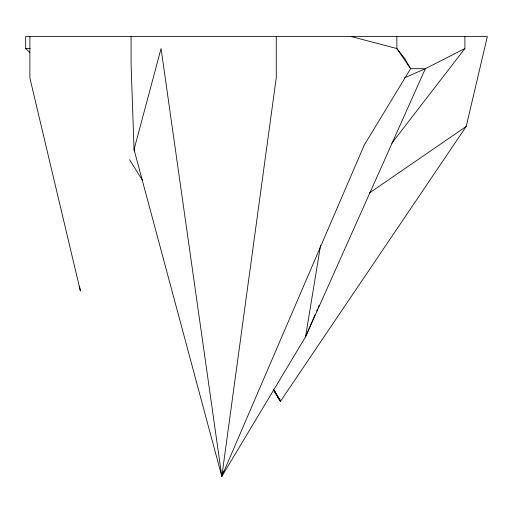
<?xml version="1.0" encoding="UTF-8"?>
<svg xmlns="http://www.w3.org/2000/svg" width="513" height="513" viewBox="0 0 513 513"><rect width="100%" height="100%" fill="white"/><g stroke="black" fill="none" stroke-linecap="round" stroke-linejoin="round"><path stroke-width="0.77" d="M29.882 36.596L29.882 78.014L80.355 290.871L80.56 289.281M320.58 245.163L305.53 336.868L221.815 476.404L134.04 149.578L131.091 64.349L131.091 36.596M273.262 389.758L280.47 401.301L466.195 126.474L487.35 36.596L25.65 36.596L25.65 48.543L29.76 52.352M223.559 471.081L221.815 476.404L161.063 48.543L134.04 149.578L134.842 150.957M315.046 314.796L305.53 336.868L425.328 68.704L464.906 48.543L464.906 36.596M316.636 311.115L317.585 308.909M318.22 307.434L319.176 305.229M391.823 143.217L464.906 48.543M369.379 193.003L466.195 126.474M404.186 77.957L425.328 68.704L410.586 68.704L396.857 48.543L396.857 36.596M25.65 48.543L30.158 48.543M351.399 36.596L396.857 48.543L404.789 58.636L410.586 68.704L364.185 145.179L221.815 476.404L276.276 77.572L276.276 36.596M129.532 159.626L142.678 180.666M273.987 390.258L280.47 401.301L279.681 399.031M273.628 389.547L280.47 401.301L274.474 390.893M79.489 286.151L80.355 290.871"/></g></svg>
